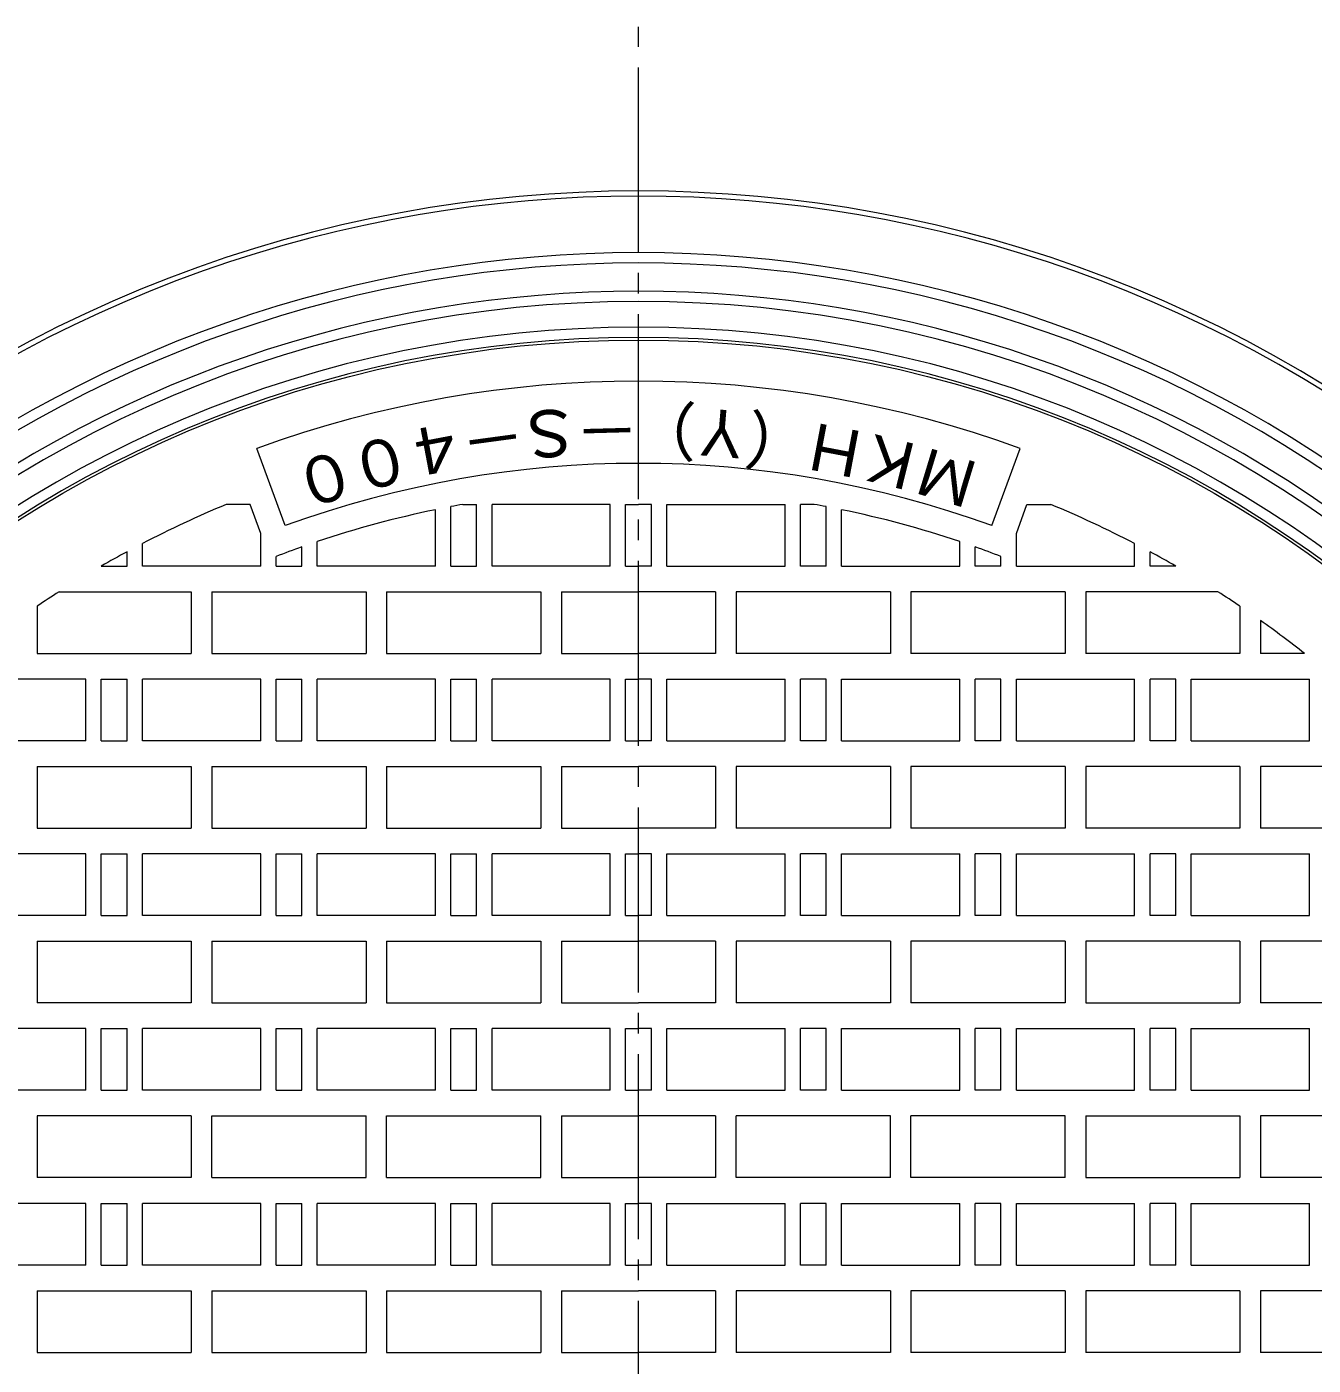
# Model space of a CAD drawing. Units: millimetres, scale not verified. Extents: x -612 to 760, y -543 to 541.
# Drawn here: x -432.2 to -182, y 280.8 to 541.2 of the extents above; entities that cross this region are included whole.
import ezdxf
from ezdxf.enums import TextEntityAlignment as Align

# ---------------------------------------------------------------- set-up
doc = ezdxf.new("R2010")
doc.units = ezdxf.units.MM
doc.header["$LTSCALE"] = 4
doc.linetypes.add('CHAIN2', pattern=[12, 9, -1, 1, -1])
for name, color, linetype, lineweight in [('0-0_通り芯', 3, 'CHAIN2', 9), ('0-1_躯体', 2, 'Continuous', 9), ('0-2_仕上', 3, 'Continuous', 9)]:
    doc.layers.add(name, color=color, linetype=linetype, lineweight=lineweight)
doc.styles.add('ＭＳ ゴシック', font='')
doc.styles.get('ＭＳ ゴシック').set_extended_font_data('MS Gothic')

msp = doc.modelspace()

# ---------------------------------------------------------------- linework, layer by layer
at = {"layer": '0-0_通り芯'}
msp.add_line((-313.247, -30.693), (-313.247, 541.218), dxfattribs=at)
at = {"layer": '0-1_躯体'}
for radius, start, end in [(254, 47.16049, 132.83951), (253, 50.32965, 129.67035), (242, 50.78658, 129.21342), (240, 50.88377, 129.11623), (234.5, 51.1898, 128.8102), (232.5, 0, 180), (227.5, 0, 180), (225.5, 0, 180)]:
    msp.add_arc((-313.247, 255.263), radius, start, end, dxfattribs=at)
at = {"layer": '0-2_仕上'}
for p, q in [((-381.993, 444.141), (-387.465, 459.176)), ((-244.501, 444.141), (-239.028, 459.176)), ((-347.407, 448.263), (-344.747, 448.263)), ((-341.747, 436.263), (-341.747, 448.263)), ((-315.747, 436.263), (-315.747, 448.263)), ((-315.747, 448.263), (-313.247, 448.263)), ((-310.747, 448.263), (-313.247, 448.263)), ((-310.747, 436.263), (-310.747, 448.263)), ((-284.747, 436.263), (-284.747, 448.263)), ((-279.087, 448.263), (-281.747, 448.263)), ((-352.747, 436.263), (-352.747, 447.241)), ((-349.747, 436.263), (-349.747, 447.834)), ((-276.747, 436.263), (-276.747, 447.834)), ((-273.747, 436.263), (-273.747, 447.241)), ((-409.747, 436.263), (-409.747, 440.651)), ((-386.747, 436.263), (-386.747, 442.583)), ((-375.747, 436.263), (-375.747, 441.031)), ((-250.747, 436.263), (-250.747, 441.031)), ((-239.747, 436.263), (-239.747, 442.583)), ((-216.747, 436.263), (-216.747, 440.651)), ((-383.747, 436.263), (-383.747, 438.144)), ((-378.747, 436.263), (-378.747, 439.994)), ((-247.747, 436.263), (-247.747, 439.994)), ((-242.747, 436.263), (-242.747, 438.144)), ((-386.747, 436.263), (-409.747, 436.263)), ((-383.747, 436.263), (-378.747, 436.263)), ((-352.747, 436.263), (-375.747, 436.263)), ((-318.747, 436.263), (-341.747, 436.263)), ((-315.747, 436.263), (-313.247, 436.263)), ((-310.747, 436.263), (-313.247, 436.263)), ((-307.747, 436.263), (-284.747, 436.263)), ((-273.747, 436.263), (-250.747, 436.263)), ((-242.747, 436.263), (-247.747, 436.263)), ((-239.747, 436.263), (-216.747, 436.263)), ((-425.963, 431.263), (-400.247, 431.263)), ((-400.247, 431.263), (-400.247, 419.262)), ((-396.247, 431.263), (-396.247, 419.262)), ((-396.247, 431.263), (-366.247, 431.263)), ((-366.247, 431.263), (-366.247, 419.262)), ((-362.247, 431.263), (-362.247, 419.262)), ((-362.247, 431.263), (-332.247, 431.263)), ((-332.247, 431.263), (-332.247, 419.262)), ((-328.247, 431.263), (-328.247, 419.262)), ((-328.247, 431.263), (-313.247, 431.263)), ((-298.247, 431.263), (-313.247, 431.263)), ((-298.247, 431.263), (-298.247, 419.262)), ((-294.247, 431.263), (-294.247, 419.262)), ((-264.247, 431.263), (-294.247, 431.263)), ((-264.247, 431.263), (-264.247, 419.262)), ((-260.247, 431.263), (-260.247, 419.262)), ((-230.247, 431.263), (-260.247, 431.263)), ((-230.247, 431.263), (-230.247, 419.262)), ((-226.247, 431.263), (-226.247, 419.262)), ((-200.531, 431.263), (-226.247, 431.263)), ((-430.247, 428.445), (-430.247, 419.262)), ((-196.247, 428.445), (-196.247, 419.262)), ((-192.247, 425.674), (-192.247, 419.262)), ((-430.247, 419.262), (-400.247, 419.262)), ((-396.247, 419.262), (-366.247, 419.262)), ((-362.247, 419.262), (-332.247, 419.262)), ((-328.247, 419.262), (-313.247, 419.262)), ((-298.247, 419.262), (-313.247, 419.262)), ((-264.247, 419.262), (-294.247, 419.262)), ((-230.247, 419.262), (-260.247, 419.262)), ((-196.247, 419.262), (-226.247, 419.262)), ((-183.69, 419.262), (-192.247, 419.262)), ((-417.747, 402.263), (-417.747, 414.263)), ((-417.747, 414.263), (-412.747, 414.263)), ((-412.747, 402.263), (-412.747, 414.263)), ((-409.747, 402.263), (-409.747, 414.263)), ((-383.747, 402.263), (-383.747, 414.263)), ((-383.747, 414.263), (-378.747, 414.263)), ((-378.747, 402.263), (-378.747, 414.263)), ((-375.747, 402.263), (-375.747, 414.263)), ((-349.747, 402.263), (-349.747, 414.263)), ((-349.747, 414.263), (-344.747, 414.263)), ((-344.747, 402.263), (-344.747, 414.263)), ((-341.747, 402.263), (-341.747, 414.263)), ((-315.747, 402.263), (-315.747, 414.263)), ((-315.747, 414.263), (-313.247, 414.263)), ((-310.747, 414.263), (-313.247, 414.263)), ((-310.747, 402.263), (-310.747, 414.263)), ((-284.747, 402.263), (-284.747, 414.263)), ((-281.747, 402.263), (-281.747, 414.263)), ((-276.747, 414.263), (-281.747, 414.263)), ((-276.747, 402.263), (-276.747, 414.263)), ((-250.747, 402.263), (-250.747, 414.263)), ((-247.747, 402.263), (-247.747, 414.263)), ((-242.747, 414.263), (-247.747, 414.263)), ((-242.747, 402.263), (-242.747, 414.263)), ((-216.747, 402.263), (-216.747, 414.263)), ((-213.747, 402.263), (-213.747, 414.263)), ((-208.747, 414.263), (-213.747, 414.263)), ((-208.747, 402.263), (-208.747, 414.263)), ((-182.747, 402.263), (-182.747, 414.263)), ((-420.747, 402.263), (-443.747, 402.263)), ((-417.747, 402.263), (-412.747, 402.263)), ((-386.747, 402.263), (-409.747, 402.263)), ((-383.747, 402.263), (-378.747, 402.263)), ((-352.747, 402.263), (-375.747, 402.263)), ((-349.747, 402.263), (-344.747, 402.263)), ((-318.747, 402.263), (-341.747, 402.263)), ((-315.747, 402.263), (-313.247, 402.263)), ((-310.747, 402.263), (-313.247, 402.263)), ((-307.747, 402.263), (-284.747, 402.263)), ((-276.747, 402.263), (-281.747, 402.263)), ((-273.747, 402.263), (-250.747, 402.263)), ((-242.747, 402.263), (-247.747, 402.263)), ((-239.747, 402.263), (-216.747, 402.263)), ((-208.747, 402.263), (-213.747, 402.263)), ((-205.747, 402.263), (-182.747, 402.263)), ((-430.247, 397.263), (-430.247, 385.262)), ((-430.247, 397.263), (-400.247, 397.263)), ((-400.247, 397.263), (-400.247, 385.262)), ((-396.247, 397.263), (-396.247, 385.262)), ((-396.247, 397.263), (-366.247, 397.263)), ((-366.247, 397.263), (-366.247, 385.262)), ((-362.247, 397.263), (-362.247, 385.262)), ((-362.247, 397.263), (-332.247, 397.263)), ((-332.247, 397.263), (-332.247, 385.262)), ((-328.247, 397.263), (-328.247, 385.262)), ((-328.247, 397.263), (-313.247, 397.263)), ((-298.247, 397.263), (-313.247, 397.263)), ((-298.247, 397.263), (-298.247, 385.262)), ((-294.247, 397.263), (-294.247, 385.262)), ((-264.247, 397.263), (-294.247, 397.263)), ((-264.247, 397.263), (-264.247, 385.262)), ((-260.247, 397.263), (-260.247, 385.262)), ((-230.247, 397.263), (-260.247, 397.263)), ((-230.247, 397.263), (-230.247, 385.262)), ((-226.247, 397.263), (-226.247, 385.262)), ((-196.247, 397.263), (-226.247, 397.263)), ((-196.247, 397.263), (-196.247, 385.262)), ((-192.247, 397.263), (-192.247, 385.262)), ((-162.247, 397.263), (-192.247, 397.263)), ((-430.247, 385.262), (-400.247, 385.262)), ((-396.247, 385.262), (-366.247, 385.262)), ((-362.247, 385.262), (-332.247, 385.262)), ((-328.247, 385.262), (-313.247, 385.262)), ((-298.247, 385.262), (-313.247, 385.262)), ((-264.247, 385.262), (-294.247, 385.262)), ((-230.247, 385.262), (-260.247, 385.262)), ((-196.247, 385.262), (-226.247, 385.262)), ((-162.247, 385.262), (-192.247, 385.262)), ((-417.747, 368.262), (-417.747, 380.263)), ((-417.747, 380.263), (-412.747, 380.263)), ((-412.747, 368.262), (-412.747, 380.263)), ((-409.747, 368.262), (-409.747, 380.263)), ((-383.747, 368.262), (-383.747, 380.263)), ((-383.747, 380.263), (-378.747, 380.263)), ((-378.747, 368.262), (-378.747, 380.263)), ((-375.747, 368.262), (-375.747, 380.263)), ((-349.747, 368.262), (-349.747, 380.263)), ((-349.747, 380.263), (-344.747, 380.263)), ((-344.747, 368.262), (-344.747, 380.263)), ((-341.747, 368.262), (-341.747, 380.263)), ((-315.747, 368.262), (-315.747, 380.263)), ((-315.747, 380.263), (-313.247, 380.263)), ((-310.747, 380.263), (-313.247, 380.263)), ((-310.747, 368.262), (-310.747, 380.263)), ((-284.747, 368.262), (-284.747, 380.263)), ((-281.747, 368.262), (-281.747, 380.263)), ((-276.747, 380.263), (-281.747, 380.263)), ((-276.747, 368.262), (-276.747, 380.263)), ((-250.747, 368.262), (-250.747, 380.263)), ((-247.747, 368.262), (-247.747, 380.263)), ((-242.747, 380.263), (-247.747, 380.263)), ((-242.747, 368.262), (-242.747, 380.263)), ((-216.747, 368.262), (-216.747, 380.263)), ((-213.747, 368.262), (-213.747, 380.263)), ((-208.747, 380.263), (-213.747, 380.263)), ((-208.747, 368.262), (-208.747, 380.263)), ((-182.747, 368.262), (-182.747, 380.263)), ((-420.747, 368.262), (-443.747, 368.262)), ((-417.747, 368.262), (-412.747, 368.262)), ((-386.747, 368.262), (-409.747, 368.262)), ((-383.747, 368.262), (-378.747, 368.262)), ((-352.747, 368.262), (-375.747, 368.262)), ((-349.747, 368.262), (-344.747, 368.262)), ((-318.747, 368.262), (-341.747, 368.262)), ((-315.747, 368.262), (-313.247, 368.262)), ((-310.747, 368.262), (-313.247, 368.262)), ((-307.747, 368.262), (-284.747, 368.262)), ((-276.747, 368.262), (-281.747, 368.262)), ((-273.747, 368.262), (-250.747, 368.262)), ((-242.747, 368.262), (-247.747, 368.262)), ((-239.747, 368.262), (-216.747, 368.262)), ((-208.747, 368.262), (-213.747, 368.262)), ((-205.747, 368.262), (-182.747, 368.262)), ((-430.247, 363.263), (-430.247, 351.263)), ((-430.247, 363.263), (-400.247, 363.263)), ((-400.247, 363.263), (-400.247, 351.263)), ((-396.247, 363.263), (-396.247, 351.263)), ((-396.247, 363.263), (-366.247, 363.263)), ((-366.247, 363.263), (-366.247, 351.263)), ((-362.247, 363.263), (-362.247, 351.263)), ((-362.247, 363.263), (-332.247, 363.263)), ((-332.247, 363.263), (-332.247, 351.263)), ((-328.247, 363.263), (-328.247, 351.263)), ((-328.247, 363.263), (-313.247, 363.263)), ((-298.247, 363.263), (-313.247, 363.263)), ((-298.247, 363.263), (-298.247, 351.263)), ((-294.247, 363.263), (-294.247, 351.263)), ((-264.247, 363.263), (-294.247, 363.263)), ((-264.247, 363.263), (-264.247, 351.263)), ((-260.247, 363.263), (-260.247, 351.263)), ((-230.247, 363.263), (-260.247, 363.263)), ((-230.247, 363.263), (-230.247, 351.263)), ((-226.247, 363.263), (-226.247, 351.263)), ((-196.247, 363.263), (-226.247, 363.263)), ((-196.247, 363.263), (-196.247, 351.263)), ((-192.247, 363.263), (-192.247, 351.263)), ((-162.247, 363.263), (-192.247, 363.263)), ((-400.247, 351.263), (-430.247, 351.263)), ((-396.247, 351.263), (-366.247, 351.263)), ((-362.247, 351.263), (-332.247, 351.263)), ((-328.247, 351.263), (-313.247, 351.263)), ((-298.247, 351.263), (-313.247, 351.263)), ((-264.247, 351.263), (-294.247, 351.263)), ((-230.247, 351.263), (-260.247, 351.263)), ((-226.247, 351.263), (-196.247, 351.263)), ((-162.247, 351.263), (-192.247, 351.263)), ((-417.747, 334.263), (-417.747, 346.263)), ((-417.747, 346.263), (-412.747, 346.263)), ((-412.747, 334.263), (-412.747, 346.263)), ((-386.747, 346.263), (-409.747, 346.263)), ((-409.747, 334.263), (-409.747, 346.263)), ((-386.747, 334.263), (-386.747, 346.263)), ((-383.747, 334.263), (-383.747, 346.263)), ((-383.747, 346.263), (-378.747, 346.263)), ((-378.747, 334.263), (-378.747, 346.263)), ((-375.747, 334.263), (-375.747, 346.263)), ((-349.747, 334.263), (-349.747, 346.263)), ((-349.747, 346.263), (-344.747, 346.263)), ((-344.747, 334.263), (-344.747, 346.263)), ((-318.747, 346.263), (-341.747, 346.263)), ((-341.747, 334.263), (-341.747, 346.263)), ((-318.747, 334.263), (-318.747, 346.263)), ((-315.747, 334.263), (-315.747, 346.263)), ((-315.747, 346.263), (-313.247, 346.263)), ((-310.747, 346.263), (-313.247, 346.263)), ((-310.747, 334.263), (-310.747, 346.263)), ((-307.747, 346.263), (-284.747, 346.263)), ((-307.747, 334.263), (-307.747, 346.263)), ((-284.747, 334.263), (-284.747, 346.263)), ((-281.747, 334.263), (-281.747, 346.263)), ((-276.747, 346.263), (-281.747, 346.263)), ((-276.747, 334.263), (-276.747, 346.263)), ((-250.747, 334.263), (-250.747, 346.263)), ((-247.747, 334.263), (-247.747, 346.263)), ((-242.747, 346.263), (-247.747, 346.263)), ((-242.747, 334.263), (-242.747, 346.263)), ((-239.747, 346.263), (-216.747, 346.263)), ((-239.747, 334.263), (-239.747, 346.263)), ((-216.747, 334.263), (-216.747, 346.263)), ((-213.747, 334.263), (-213.747, 346.263)), ((-208.747, 346.263), (-213.747, 346.263)), ((-208.747, 334.263), (-208.747, 346.263)), ((-182.747, 334.263), (-182.747, 346.263)), ((-420.747, 334.263), (-443.747, 334.263)), ((-417.747, 334.263), (-412.747, 334.263)), ((-386.747, 334.263), (-409.747, 334.263)), ((-383.747, 334.263), (-378.747, 334.263)), ((-352.747, 334.263), (-375.747, 334.263)), ((-349.747, 334.263), (-344.747, 334.263)), ((-318.747, 334.263), (-341.747, 334.263)), ((-315.747, 334.263), (-313.247, 334.263)), ((-310.747, 334.263), (-313.247, 334.263)), ((-307.747, 334.263), (-284.747, 334.263)), ((-276.747, 334.263), (-281.747, 334.263)), ((-273.747, 334.263), (-250.747, 334.263)), ((-242.747, 334.263), (-247.747, 334.263)), ((-239.747, 334.263), (-216.747, 334.263)), ((-208.747, 334.263), (-213.747, 334.263)), ((-205.747, 334.263), (-182.747, 334.263)), ((-400.247, 329.263), (-430.247, 329.263)), ((-430.247, 329.263), (-430.247, 317.262)), ((-400.247, 329.263), (-400.247, 317.262)), ((-396.247, 317.262), (-396.247, 329.263)), ((-396.247, 329.263), (-366.247, 329.263)), ((-366.247, 317.262), (-366.247, 329.263)), ((-362.247, 329.263), (-332.247, 329.263)), ((-362.247, 317.262), (-362.247, 329.263)), ((-332.247, 317.262), (-332.247, 329.263)), ((-328.247, 329.263), (-328.247, 317.262)), ((-328.247, 329.263), (-313.247, 329.263)), ((-298.247, 329.263), (-313.247, 329.263)), ((-298.247, 329.263), (-298.247, 317.262)), ((-264.247, 329.263), (-294.247, 329.263)), ((-294.247, 317.262), (-294.247, 329.263)), ((-264.247, 317.262), (-264.247, 329.263)), ((-260.247, 317.262), (-260.247, 329.263)), ((-230.247, 329.263), (-260.247, 329.263)), ((-230.247, 317.262), (-230.247, 329.263)), ((-226.247, 329.263), (-196.247, 329.263)), ((-226.247, 329.263), (-226.247, 317.262)), ((-196.247, 329.263), (-196.247, 317.262)), ((-192.247, 329.263), (-192.247, 317.262)), ((-162.247, 329.263), (-192.247, 329.263)), ((-400.247, 317.262), (-430.247, 317.262)), ((-396.247, 317.262), (-366.247, 317.262)), ((-362.247, 317.262), (-332.247, 317.262)), ((-328.247, 317.262), (-313.247, 317.262)), ((-298.247, 317.262), (-313.247, 317.262)), ((-264.247, 317.262), (-294.247, 317.262)), ((-230.247, 317.262), (-260.247, 317.262)), ((-226.247, 317.262), (-196.247, 317.262)), ((-162.247, 317.262), (-192.247, 317.262)), ((-417.747, 300.263), (-417.747, 312.263)), ((-417.747, 312.263), (-412.747, 312.263)), ((-412.747, 300.263), (-412.747, 312.263)), ((-409.747, 300.263), (-409.747, 312.263)), ((-383.747, 300.263), (-383.747, 312.263)), ((-383.747, 312.263), (-378.747, 312.263)), ((-378.747, 300.263), (-378.747, 312.263)), ((-375.747, 300.263), (-375.747, 312.263)), ((-349.747, 300.263), (-349.747, 312.263)), ((-349.747, 312.263), (-344.747, 312.263)), ((-344.747, 300.263), (-344.747, 312.263)), ((-341.747, 300.263), (-341.747, 312.263)), ((-315.747, 300.263), (-315.747, 312.263)), ((-315.747, 312.263), (-313.247, 312.263)), ((-310.747, 312.263), (-313.247, 312.263)), ((-310.747, 300.263), (-310.747, 312.263)), ((-284.747, 300.263), (-284.747, 312.263)), ((-281.747, 300.263), (-281.747, 312.263)), ((-276.747, 312.263), (-281.747, 312.263)), ((-276.747, 300.263), (-276.747, 312.263)), ((-250.747, 300.263), (-250.747, 312.263)), ((-247.747, 300.263), (-247.747, 312.263)), ((-242.747, 312.263), (-247.747, 312.263)), ((-242.747, 300.263), (-242.747, 312.263)), ((-216.747, 300.263), (-216.747, 312.263)), ((-213.747, 300.263), (-213.747, 312.263)), ((-208.747, 312.263), (-213.747, 312.263)), ((-208.747, 300.263), (-208.747, 312.263)), ((-182.747, 300.263), (-182.747, 312.263)), ((-420.747, 300.263), (-443.747, 300.263)), ((-417.747, 300.263), (-412.747, 300.263)), ((-386.747, 300.263), (-409.747, 300.263)), ((-383.747, 300.263), (-378.747, 300.263)), ((-352.747, 300.263), (-375.747, 300.263)), ((-349.747, 300.263), (-344.747, 300.263)), ((-318.747, 300.263), (-341.747, 300.263)), ((-315.747, 300.263), (-313.247, 300.263)), ((-310.747, 300.263), (-313.247, 300.263)), ((-307.747, 300.263), (-284.747, 300.263)), ((-276.747, 300.263), (-281.747, 300.263)), ((-273.747, 300.263), (-250.747, 300.263)), ((-242.747, 300.263), (-247.747, 300.263)), ((-239.747, 300.263), (-216.747, 300.263)), ((-208.747, 300.263), (-213.747, 300.263)), ((-205.747, 300.263), (-182.747, 300.263)), ((-430.247, 295.263), (-430.247, 283.262)), ((-430.247, 295.263), (-400.247, 295.263)), ((-400.247, 295.263), (-400.247, 283.262)), ((-396.247, 295.263), (-396.247, 283.262)), ((-396.247, 295.263), (-366.247, 295.263)), ((-366.247, 295.263), (-366.247, 283.262)), ((-362.247, 295.263), (-362.247, 283.262)), ((-362.247, 295.263), (-332.247, 295.263)), ((-332.247, 295.263), (-332.247, 283.262)), ((-328.247, 295.263), (-313.247, 295.263)), ((-298.247, 295.263), (-313.247, 295.263)), ((-294.247, 295.263), (-294.247, 283.262)), ((-264.247, 295.263), (-294.247, 295.263)), ((-264.247, 295.263), (-264.247, 283.262)), ((-260.247, 295.263), (-260.247, 283.262)), ((-230.247, 295.263), (-260.247, 295.263)), ((-230.247, 295.263), (-230.247, 283.262)), ((-226.247, 295.263), (-226.247, 283.262)), ((-196.247, 295.263), (-226.247, 295.263)), ((-196.247, 295.263), (-196.247, 283.262)), ((-192.247, 295.263), (-192.247, 283.262)), ((-162.247, 295.263), (-192.247, 295.263)), ((-430.247, 283.262), (-400.247, 283.262)), ((-396.247, 283.262), (-366.247, 283.262)), ((-362.247, 283.262), (-332.247, 283.262)), ((-264.247, 283.262), (-294.247, 283.262)), ((-230.247, 283.262), (-260.247, 283.262)), ((-196.247, 283.262), (-226.247, 283.262)), ((-162.247, 283.262), (-192.247, 283.262))]:
    msp.add_line(p, q, dxfattribs=at)
for points in [[(-386.747, 442.583), (-388.814, 448.263), (-393.446, 448.263)], [(-349.747, 436.263), (-344.747, 436.263), (-344.747, 448.263)], [(-318.747, 436.263), (-318.747, 448.263), (-341.747, 448.263)], [(-307.747, 436.263), (-307.747, 448.263), (-284.747, 448.263)], [(-276.747, 436.263), (-281.747, 436.263), (-281.747, 448.263)], [(-239.747, 442.583), (-237.68, 448.263), (-233.048, 448.263)], [(-417.746, 436.263), (-412.747, 436.263), (-412.747, 439.058)], [(-208.748, 436.263), (-213.747, 436.263), (-213.747, 439.058)], [(-420.747, 402.263), (-420.747, 414.263), (-443.747, 414.263)], [(-386.747, 402.263), (-386.747, 414.263), (-409.747, 414.263)], [(-352.747, 402.263), (-352.747, 414.263), (-375.747, 414.263)], [(-318.747, 402.263), (-318.747, 414.263), (-341.747, 414.263)], [(-307.747, 402.263), (-307.747, 414.263), (-284.747, 414.263)], [(-273.747, 402.263), (-273.747, 414.263), (-250.747, 414.263)], [(-239.747, 402.263), (-239.747, 414.263), (-216.747, 414.263)], [(-205.747, 402.263), (-205.747, 414.263), (-182.747, 414.263)], [(-420.747, 368.262), (-420.747, 380.263), (-443.747, 380.263)], [(-386.747, 368.262), (-386.747, 380.263), (-409.747, 380.263)], [(-352.747, 368.262), (-352.747, 380.263), (-375.747, 380.263)], [(-318.747, 368.262), (-318.747, 380.263), (-341.747, 380.263)], [(-307.747, 368.262), (-307.747, 380.263), (-284.747, 380.263)], [(-273.747, 368.262), (-273.747, 380.263), (-250.747, 380.263)], [(-239.747, 368.262), (-239.747, 380.263), (-216.747, 380.263)], [(-205.747, 368.262), (-205.747, 380.263), (-182.747, 380.263)], [(-420.747, 334.263), (-420.747, 346.263), (-443.747, 346.263)], [(-352.747, 334.263), (-352.747, 346.263), (-375.747, 346.263)], [(-273.747, 334.263), (-273.747, 346.263), (-250.747, 346.263)], [(-205.747, 334.263), (-205.747, 346.263), (-182.747, 346.263)], [(-420.747, 300.263), (-420.747, 312.263), (-443.747, 312.263)], [(-386.747, 300.263), (-386.747, 312.263), (-409.747, 312.263)], [(-352.747, 300.263), (-352.747, 312.263), (-375.747, 312.263)], [(-318.747, 300.263), (-318.747, 312.263), (-341.747, 312.263)], [(-307.747, 300.263), (-307.747, 312.263), (-284.747, 312.263)], [(-273.747, 300.263), (-273.747, 312.263), (-250.747, 312.263)], [(-239.747, 300.263), (-239.747, 312.263), (-216.747, 312.263)], [(-205.747, 300.263), (-205.747, 312.263), (-182.747, 312.263)], [(-328.247, 295.263), (-328.247, 283.262), (-313.247, 283.262)], [(-298.247, 295.263), (-298.247, 283.262), (-313.247, 283.262)]]:
    msp.add_lwpolyline(points, dxfattribs=at)
msp.add_circle((-313.247, 255.263), 225, dxfattribs=at)
for radius, start, end in [(217, 70, 110), (201, 69.99998, 110.00002), (209, 112.56487, 117.49837), (196, 100.03725, 100.73254), (196, 79.26746, 79.96275), (209, 62.50163, 67.43513), (196, 101.6265, 108.59509), (196, 71.40491, 78.3735), (209, 118.42953, 119.99954), (196, 109.52295, 111.08144), (196, 68.91856, 70.47705), (209, 60.00046, 61.57047), (209, 122.63684, 124.04263), (209, 55.95737, 57.36316), (209, 51.69196, 54.6234)]:
    msp.add_arc((-313.247, 255.263), radius, start, end, dxfattribs=at)

# ---------------------------------------------------------------- texts
at = {"layer": '0-2_仕上', "color": 4, "style": 'ＭＳ ゴシック'}
for s, rotation, p in [('Ｓ', 184.615, (-324.884, 469.868)), ('）', 178.461, (-301.787, 469.924)), ('Ｙ', 175.384, (-290.272, 468.912)), ('（', 172.308, (-278.822, 466.872)), ('Ｈ', 169.232, (-267.473, 464.817)), ('０', 193.845, (-359.195, 464.915)), ('４', 190.768, (-347.847, 467.374)), ('－', 187.692, (-336.399, 469.137)), ('－', 181.539, (-313.336, 470.242)), ('Ｋ', 166.154, (-256.254, 462.073)), ('Ｍ', 163.078, (-245.2, 458.641)), ('０', 196.921, (-370.411, 462.097))]:
    msp.add_text(s, height=9.164, rotation=rotation, dxfattribs=at).set_placement(p, align=Align.BOTTOM_LEFT)

doc.saveas('drawing.dxf')
